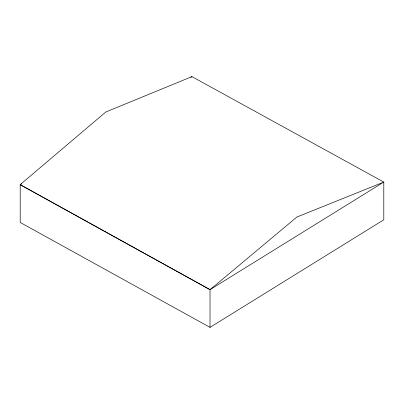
<?xml version="1.0" encoding="UTF-8"?>
<svg xmlns="http://www.w3.org/2000/svg" width="404" height="404" viewBox="0 0 404 404"><rect width="100%" height="100%" fill="white"/><g stroke="black" fill="none" stroke-linecap="round" stroke-linejoin="round"><path stroke-width="0.61" d="M20.2 184.623L105.813 111.989L191.935 76.629L383.8 182.073L383.8 219.781L210.019 327.371L20.2 222.447L20.2 184.623L210.019 289.663L383.8 182.073L296.91 217.014L210.019 289.663L210.019 327.371M21.801 183.729L20.2 184.734L210.019 289.663M190.87 77.3L191.935 76.629"/></g></svg>
